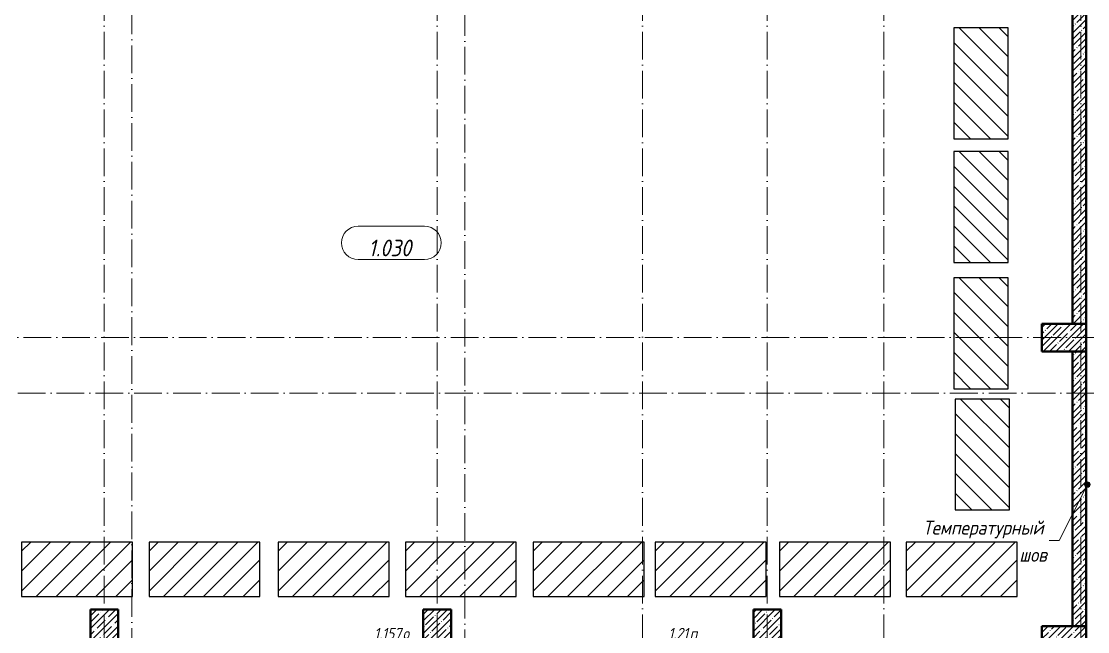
# Model space of a CAD drawing. Header units: millimetres. Extents: x -356862 to 418287, y 0 to 839748.
# Drawn here: x -121010 to -101790, y 529297 to 540297 of the extents above; entities that cross this region are included whole.
import ezdxf

# ---------------------------------------------------------------- set-up
doc = ezdxf.new("R2010")
doc.units = ezdxf.units.MM
doc.linetypes.add('50_200_ШТРИХ_1Т_ш5_п1_п1_', pattern=[700, 500, -100, 0, -100])
for name, color, linetype, lineweight in [('0) строит. леса', 20, 'Continuous', 30), ('A-GLAZ-____-IDEN', 7, 'Continuous', 9), ('A-WALL-____-MCUT-2', 7, 'Continuous', 50), ('A-WALL-____-PATT-1', 7, 'Continuous', 9), ('G-____-____-TEXT', 7, 'Continuous', 9), ('S-COLS-____-MCUT', 7, 'Continuous', 50), ('S-COLS-____-OTLN', 7, 'Continuous', 9), ('S-GRID-____-OTLN-1', 7, '50_200_ШТРИХ_1Т_ш5_п1_п1_', 9)]:
    doc.layers.add(name, color=color, linetype=linetype, lineweight=lineweight)
doc.layers.add('A-AREA-IDEN-1', color=7, linetype='Continuous', lineweight=9, true_color=0x000000)
doc.styles.add('ISOCPEUR_I', font='isocpeui.ttf', dxfattribs={"width": 0.9, "height": 2.5})
doc.styles.add('ISOCPEUR_I_11', font='isocpeui.ttf', dxfattribs={"width": 0.9, "height": 200})
doc.styles.add('ISOCPEUR_I_9', font='isocpeui.ttf', dxfattribs={"width": 0.9, "height": 250})
pattern_1 = [(45, (-176515.07, 459015.94), (-114.04925, 114.04925), []), (45, (-176401.02, 459015.94), (-114.04925, 114.04925), [201.612, -40.322, 3.353, -36.97])]

# ---------------------------------------------------------------- blocks, each defined once
blk = doc.blocks.new('BSC_Колонна _Прямоугольная - 500х800-V102-АР1_План отверстий 1 этажа в осях 1-64_Ю-ЯЯ')
at = {"layer": 'S-COLS-____-OTLN'}
h = blk.add_hatch(dxfattribs=at)
h.set_pattern_fill('FP_113', color=256, style=0, pattern_type=2)
h.set_pattern_definition([(315, (-75581.04, 74300), (114.04925, 114.04925), []), (315, (-75581.04, 74185.95), (114.04925, 114.04925), [201.613, -40.323, 3.353, -36.97])])
h.paths.add_polyline_path([(-250, -400), (250, -400), (250, 400), (-250, 400)], flags=0)
at = {"layer": 'S-COLS-____-MCUT'}
for p, q in [((250, 400), (-250, 400)), ((-250, 400), (-250, -400)), ((250, -400), (250, 400)), ((-250, -400), (250, -400))]:
    blk.add_line(p, q, dxfattribs=at)
blk = doc.blocks.new('BSC_Колонна _Прямоугольная - 500х800-V103-АР1_План отверстий 1 этажа в осях 1-64_Ю-ЯЯ')
at = {"layer": 'S-COLS-____-OTLN'}
h = blk.add_hatch(dxfattribs=at)
h.set_pattern_fill('FP_114', color=256, style=0, pattern_type=2)
h.set_pattern_definition([(315, (-70131.04, 74300), (114.04925, 114.04925), []), (315, (-70131.04, 74185.95), (114.04925, 114.04925), [201.613, -40.323, 3.353, -36.97])])
h.paths.add_polyline_path([(-250, -400), (250, -400), (250, 400), (-250, 400), (-250, 80)], flags=0)
at = {"layer": 'S-COLS-____-MCUT'}
for p, q in [((250, 400), (-250, 400)), ((-250, 400), (-250, -400)), ((250, -400), (250, 400)), ((-250, -400), (250, -400))]:
    blk.add_line(p, q, dxfattribs=at)
blk = doc.blocks.new('BSC_Колонна _Прямоугольная - 500х800-V108-АР1_План отверстий 1 этажа в осях 1-64_Ю-ЯЯ')
at = {"layer": 'S-COLS-____-OTLN'}
h = blk.add_hatch(dxfattribs=at)
h.set_pattern_fill('FP_119', color=256, style=0, pattern_type=2)
h.set_pattern_definition([(225, (57000, 70281.04), (114.04925, -114.04925), []), (225, (56885.95, 70281.04), (114.04925, -114.04925), [201.613, -40.323, 3.353, -36.97])])
h.paths.add_polyline_path([(-250, 400), (-250, -400), (250, -400), (250, 400)], flags=0)
at = {"layer": 'S-COLS-____-MCUT'}
for p, q in [((250, 400), (-250, 400)), ((-250, 400), (-250, -400)), ((250, -400), (250, 400)), ((-250, -400), (250, -400))]:
    blk.add_line(p, q, dxfattribs=at)
blk = doc.blocks.new('BSC_Колонна _Прямоугольная - 500х800-V109-АР1_План отверстий 1 этажа в осях 1-64_Ю-ЯЯ')
at = {"layer": 'S-COLS-____-OTLN'}
h = blk.add_hatch(dxfattribs=at)
h.set_pattern_fill('FP_120', color=256, style=0, pattern_type=2)
h.set_pattern_definition([(225, (63000, 70281.04), (114.04925, -114.04925), []), (225, (62885.95, 70281.04), (114.04925, -114.04925), [201.613, -40.323, 3.353, -36.97])])
h.paths.add_polyline_path([(-250, 400), (-250, -400), (250, -400), (250, 400)], flags=0)
at = {"layer": 'S-COLS-____-MCUT'}
for p, q in [((250, 400), (-250, 400)), ((-250, 400), (-250, -400)), ((250, -400), (250, 200)), ((-250, -400), (250, -400))]:
    blk.add_line(p, q, dxfattribs=at)
blk = doc.blocks.new('BSC_Колонна _Прямоугольная - 500х800-V110-АР1_План отверстий 1 этажа в осях 1-64_Ю-ЯЯ')
at = {"layer": 'S-COLS-____-OTLN'}
h = blk.add_hatch(dxfattribs=at)
h.set_pattern_fill('FP_121', color=256, style=0, pattern_type=2)
h.set_pattern_definition([(225, (68950, 70281.04), (114.04925, -114.04925), []), (225, (68835.95, 70281.04), (114.04925, -114.04925), [201.613, -40.323, 3.353, -36.97])])
h.paths.add_polyline_path([(-250, 400), (-250, -400), (250, -400), (250, 400)], flags=0)
at = {"layer": 'S-COLS-____-MCUT'}
for p, q in [((250, 400), (-250, 400)), ((-250, 400), (-250, -400)), ((250, -400), (250, 400)), ((-250, -400), (250, -400))]:
    blk.add_line(p, q, dxfattribs=at)
blk = doc.blocks.new('AAR_СКБ_Марка_помещения_1_5 ммп - Номер _ Площадь-27962135-АИ_План этажа_Стены_1')
at = {"layer": 'A-AREA-IDEN-1'}
for p, q in [((-2.987, 3), (3.013, 3)), ((-2.987, 0), (3.013, 0))]:
    blk.add_line(p, q, dxfattribs=at)
for centre, start, end in [((-2.987, 1.5), 90, 270), ((3.013, 1.5), 270, 90)]:
    blk.add_arc(centre, 1.5, start, end, dxfattribs=at)

msp = doc.modelspace()

# ---------------------------------------------------------------- hatches: boundary and pattern name
at = {"layer": '0) строит. леса'}
h = msp.add_hatch(dxfattribs=at)
h.set_pattern_fill('ANSI31', color=256, scale=80, angle=-90)
h.set_pattern_definition([(315, (41816.7, 539738.27), (179.60512, 179.60512), [])])
h.paths.add_polyline_path([(-104201.8054, 540178.5039), (-104201.8054, 538178.5039), (-103221.8054, 538178.5039), (-103221.8054, 540178.5039)])
h = msp.add_hatch(dxfattribs=at)
h.set_pattern_fill('ANSI31', color=256, scale=80, angle=-90)
h.set_pattern_definition([(315, (41816.7, 537508.62), (179.60512, 179.60512), [])])
h.paths.add_polyline_path([(-104201.8054, 537948.8502), (-104201.8054, 535948.8502), (-103221.8054, 535948.8502), (-103221.8054, 537948.8502)])
h = msp.add_hatch(dxfattribs=at)
h.set_pattern_fill('ANSI31', color=256, scale=80, angle=-90)
h.set_pattern_definition([(315, (41816.7, 535234.26), (179.60512, 179.60512), [])])
h.paths.add_polyline_path([(-104201.8054, 535674.486), (-104201.8054, 533674.486), (-103221.8054, 533674.486), (-103221.8054, 535674.486)])
h = msp.add_hatch(dxfattribs=at)
h.set_pattern_fill('ANSI31', color=256, scale=80, angle=-90)
h.set_pattern_definition([(315, (41837.7, 533049.57), (179.60512, 179.60512), [])])
h.paths.add_polyline_path([(-104180.7881, 533489.8039), (-104180.7881, 531489.8039), (-103200.7881, 531489.8039), (-103200.7881, 533489.8039)])
h = msp.add_hatch(dxfattribs=at)
h.set_pattern_fill('ANSI31', color=256, scale=80)
h.set_pattern_definition([(45, (-120563.87, 675947.66), (-179.60512, 179.60512), [])])
h.paths.add_polyline_path([(-121004.1009, 529929.1604), (-119004.1009, 529929.1604), (-119004.1009, 530909.1604), (-121004.1009, 530909.1604)])
h = msp.add_hatch(dxfattribs=at)
h.set_pattern_fill('ANSI31', color=256, scale=80)
h.set_pattern_definition([(45, (-118267.75, 675947.66), (-179.60512, 179.60512), [])])
h.paths.add_polyline_path([(-118707.977, 529929.1604), (-116707.977, 529929.1604), (-116707.977, 530909.1604), (-118707.977, 530909.1604)])
h = msp.add_hatch(dxfattribs=at)
h.set_pattern_fill('ANSI31', color=256, scale=80)
h.set_pattern_definition([(45, (-115941.78, 675947.66), (-179.60512, 179.60512), [])])
h.paths.add_polyline_path([(-116382.0122, 529929.1604), (-114382.0122, 529929.1604), (-114382.0122, 530909.1604), (-116382.0122, 530909.1604)])
h = msp.add_hatch(dxfattribs=at)
h.set_pattern_fill('ANSI31', color=256, scale=80)
h.set_pattern_definition([(45, (-113647.77, 675947.66), (-179.60512, 179.60512), [])])
h.paths.add_polyline_path([(-114087.9992, 529929.1604), (-112087.9992, 529929.1604), (-112087.9992, 530909.1604), (-114087.9992, 530909.1604)])
h = msp.add_hatch(dxfattribs=at)
h.set_pattern_fill('ANSI31', color=256, scale=80)
h.set_pattern_definition([(45, (-111343.09, 675947.66), (-179.60512, 179.60512), [])])
h.paths.add_polyline_path([(-111783.3156, 529929.1604), (-109783.3156, 529929.1604), (-109783.3156, 530909.1604), (-111783.3156, 530909.1604)])
h = msp.add_hatch(dxfattribs=at)
h.set_pattern_fill('ANSI31', color=256, scale=80)
h.set_pattern_definition([(45, (-109144.53, 675948.98), (-179.60512, 179.60512), [])])
h.paths.add_polyline_path([(-109584.7581, 529930.4827), (-107584.7581, 529930.4827), (-107584.7581, 530910.4827), (-109584.7581, 530910.4827)])
h = msp.add_hatch(dxfattribs=at)
h.set_pattern_fill('ANSI31', color=256, scale=80)
h.set_pattern_definition([(45, (-106904.67, 675948.98), (-179.60512, 179.60512), [])])
h.paths.add_polyline_path([(-107344.8975, 529930.4827), (-105344.8975, 529930.4827), (-105344.8975, 530910.4827), (-107344.8975, 530910.4827)])
h = msp.add_hatch(dxfattribs=at)
h.set_pattern_fill('ANSI31', color=256, scale=80)
h.set_pattern_definition([(45, (-104618.12, 675948.98), (-179.60512, 179.60512), [])])
h.paths.add_polyline_path([(-105058.3527, 529930.4827), (-103058.3527, 529930.4827), (-103058.3527, 530910.4827), (-105058.3527, 530910.4827)])
at = {"layer": 'A-WALL-____-PATT-1'}
h = msp.add_hatch(dxfattribs=at)
h.set_pattern_fill('FP_13', color=256, style=0, pattern_type=2)
h.set_pattern_definition(pattern_1)
h.paths.add_polyline_path([(-101815.0675, 534846.983), (-101815.0675, 540696.983), (-102065.0675, 540696.983), (-102065.0675, 534846.983)], flags=0)
h = msp.add_hatch(dxfattribs=at)
h.set_pattern_fill('FP_13', color=256, style=0, pattern_type=2)
h.set_pattern_definition(pattern_1)
h.paths.add_polyline_path([(-101815.0675, 529396.983), (-101815.0675, 534346.983), (-102065.0675, 534346.983), (-102065.0675, 529396.983)], flags=0)
at = {"layer": 'G-____-____-TEXT'}
h = msp.add_hatch(color=256, dxfattribs=at)
edge = h.paths.add_edge_path(flags=0)
edge.add_arc((-101794.5572, 531948.2818), 50, 0, 360)

# ---------------------------------------------------------------- linework, layer by layer
at = {"layer": '0) строит. леса'}
for points in [[(-104201.8054, 540178.5039), (-104201.8054, 538178.5039), (-103221.8054, 538178.5039), (-103221.8054, 540178.5039)], [(-104201.8054, 537948.8502), (-104201.8054, 535948.8502), (-103221.8054, 535948.8502), (-103221.8054, 537948.8502)], [(-104201.8054, 535674.486), (-104201.8054, 533674.486), (-103221.8054, 533674.486), (-103221.8054, 535674.486)], [(-104180.7881, 533489.8039), (-104180.7881, 531489.8039), (-103200.7881, 531489.8039), (-103200.7881, 533489.8039)], [(-121004.1009, 529929.1604), (-119004.1009, 529929.1604), (-119004.1009, 530909.1604), (-121004.1009, 530909.1604)], [(-118707.977, 529929.1604), (-116707.977, 529929.1604), (-116707.977, 530909.1604), (-118707.977, 530909.1604)], [(-116382.0122, 529929.1604), (-114382.0122, 529929.1604), (-114382.0122, 530909.1604), (-116382.0122, 530909.1604)], [(-114087.9992, 529929.1604), (-112087.9992, 529929.1604), (-112087.9992, 530909.1604), (-114087.9992, 530909.1604)], [(-111783.3156, 529929.1604), (-109783.3156, 529929.1604), (-109783.3156, 530909.1604), (-111783.3156, 530909.1604)], [(-109584.7581, 529930.4827), (-107584.7581, 529930.4827), (-107584.7581, 530910.4827), (-109584.7581, 530910.4827)], [(-107344.8975, 529930.4827), (-105344.8975, 529930.4827), (-105344.8975, 530910.4827), (-107344.8975, 530910.4827)], [(-105058.3527, 529930.4827), (-103058.3527, 529930.4827), (-103058.3527, 530910.4827), (-105058.3527, 530910.4827)]]:
    msp.add_lwpolyline(points, close=True, dxfattribs=at)
at = {"layer": 'A-WALL-____-MCUT-2'}
for p, q in [((-102065.0675, 540696.983), (-102065.0675, 534846.983)), ((-101815.0675, 534846.983), (-101815.0675, 540696.983)), ((-102065.0675, 534346.983), (-102065.0675, 529396.983)), ((-101815.0675, 529396.983), (-101815.0675, 534346.983))]:
    msp.add_line(p, q, dxfattribs=at)
at = {"layer": 'G-____-____-TEXT'}
for p, q in [((-101794.5572, 531948.2818), (-102301.6137, 530940.8984)), ((-102301.6137, 530940.8984), (-102481.3017, 530940.8984))]:
    msp.add_line(p, q, dxfattribs=at)
msp.add_circle((-101794.5572, 531948.2818), 50, dxfattribs=at)
at = {"layer": 'S-GRID-____-OTLN-1'}
for p, q in [((-119515.0675, 549908.7924), (-119515.0675, 511907.5288)), ((-113515.0675, 549908.7924), (-113515.0675, 511907.5288)), ((-109815.0675, 549908.7924), (-109815.0675, 511907.5288)), ((-107565.0675, 549908.7924), (-107565.0675, 511907.5288)), ((-105465.0675, 549908.7924), (-105465.0675, 498597.5699)), ((-101915.0675, 549908.7924), (-101915.0675, 498597.5699)), ((-119015.0675, 549665.2625), (-119015.0675, 512058.4165)), ((-113015.0675, 549637.1778), (-113015.0675, 512074.537)), ((-127273.0498, 534596.983), (-72440.6609, 534596.983)), ((-142077.6215, 533596.983), (-72440.6609, 533596.983))]:
    msp.add_line(p, q, dxfattribs=at)

# ---------------------------------------------------------------- block references
at = {"layer": 'A-AREA-IDEN-1', "xscale": 199.9999999999999, "yscale": 199.9999999999999, "zscale": 199.9999999999999}
msp.add_blockref('AAR_СКБ_Марка_помещения_1_5 ммп - Номер _ Площадь-27962135-АИ_План этажа_Стены_1', (-114343.119, 536003.8916), dxfattribs=at)
at = {"layer": 'S-COLS-____-OTLN'}
for name, p, rotation in [('BSC_Колонна _Прямоугольная - 500х800-V102-АР1_План отверстий 1 этажа в осях 1-64_Ю-ЯЯ', (-102215.0675, 534596.983), 89.9999999999999), ('BSC_Колонна _Прямоугольная - 500х800-V108-АР1_План отверстий 1 этажа в осях 1-64_Ю-ЯЯ', (-119515.0675, 529296.983), 180), ('BSC_Колонна _Прямоугольная - 500х800-V109-АР1_План отверстий 1 этажа в осях 1-64_Ю-ЯЯ', (-113515.0675, 529296.983), 180), ('BSC_Колонна _Прямоугольная - 500х800-V110-АР1_План отверстий 1 этажа в осях 1-64_Ю-ЯЯ', (-107565.0675, 529296.983), 180), ('BSC_Колонна _Прямоугольная - 500х800-V103-АР1_План отверстий 1 этажа в осях 1-64_Ю-ЯЯ', (-102215.0675, 529146.983), 89.9999999999999)]:
    msp.add_blockref(name, p, dxfattribs=dict(at, rotation=rotation))

# ---------------------------------------------------------------- texts
at = {"layer": 'A-AREA-IDEN-1', "insert": (-114368.548, 536062.2214), "char_height": 300, "width": 900, "attachment_point": 8, "line_spacing_factor": 1.139951, "style": 'ISOCPEUR_I'}
msp.add_mtext('\\pxqc,t8.46667,16.93333,25.4,33.86667,42.33333,50.8,59.26667,67.73333,76.2,84.66667,93.13333,101.6,110.06667,118.53333,127,135.46667,143.93333,152.4,160.86667,169.33333,177.8,186.26667,194.73333,203.2,211.66667,220.13333,228.6,237.06667,245.53333,254,262.46667,270.93333;{1.030}', dxfattribs=at)
at = {"layer": 'A-GLAZ-____-IDEN', "char_height": 200, "attachment_point": 1, "style": 'ISOCPEUR_I_11'}
for s, insert, width in [('1.157', (-114648.3004, 529365.0439), 620.506125), ('1.21', (-109344.768, 529365.0439), 461.772), ('\\fISOCPEUR|b0|i1|c204|p34|;\\W.9;о', (-114136.3316, 529365.0439), 158.734125), ('\\fISOCPEUR|b0|i1|c204|p34|;\\W.9;п', (-108963.768, 529365.0439), 158.734125)]:
    msp.add_mtext(s, dxfattribs=dict(at, insert=insert, width=width))
at = {"layer": 'G-____-____-TEXT', "char_height": 250, "attachment_point": 1, "style": 'ISOCPEUR_I_9'}
for s, insert, width in [('Температурный', (-104759.4959, 531296.7526), 2763.416813), ('шов', (-103021.1834, 530807.2734), 656.582063)]:
    msp.add_mtext(s, dxfattribs=dict(at, insert=insert, width=width))

doc.saveas('drawing.dxf')
